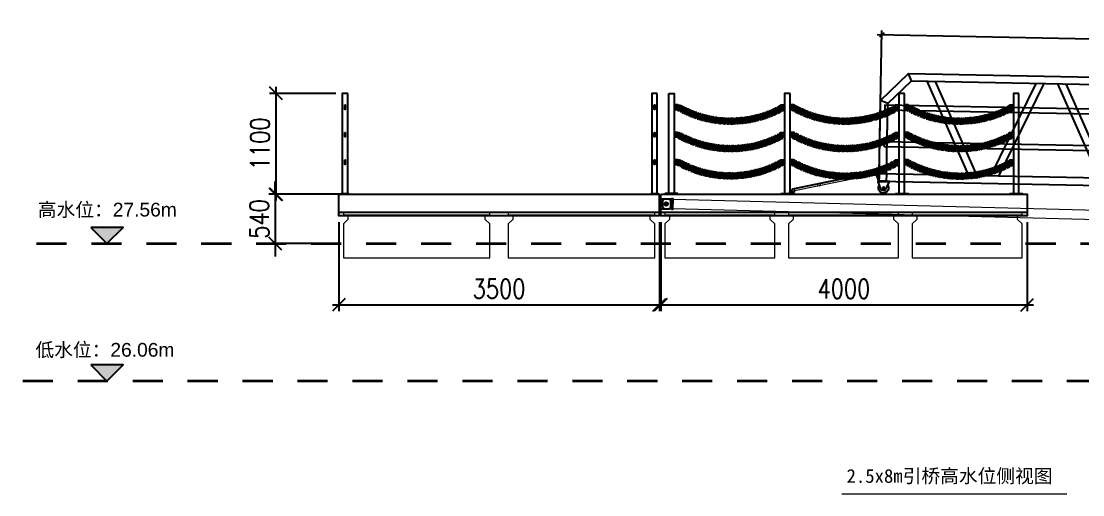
# Model space of a CAD drawing. Header units: millimetres. Extents: x 11827 to 862553, y 15071 to 134256.
# Drawn here: x 654009 to 665599, y 94069 to 99238 of the extents above; entities that cross this region are included whole.
import ezdxf
from ezdxf.enums import TextEntityAlignment as Align

# ---------------------------------------------------------------- set-up
doc = ezdxf.new("R2010")
doc.units = ezdxf.units.MM
doc.linetypes.add('CENTER', pattern=[2, 1.25, -0.25, 0.25, -0.25])
doc.linetypes.add('CENTER2', pattern=[28.575, 19.05, -3.175, 3.175, -3.175])
for name, color, linetype, lineweight in [('CAXA0', 7, 'Continuous', 70), ('图框', 7, 'Continuous', 13), ('文本', 3, 'Continuous', 13), ('浮箱', 160, 'Continuous', 20), ('铝斜撑', 241, 'Continuous', 9)]:
    doc.layers.add(name, color=color, linetype=linetype, lineweight=lineweight)
for name, color, linetype in [('hjh350-1200', 170, 'Continuous'), ('铝横梁', 220, 'Continuous'), ('铝通', 4, 'Continuous')]:
    doc.layers.add(name, color=color, linetype=linetype)
doc.styles.add('HZTXT', font='txtw.shx', dxfattribs={"width": 0.8, "bigfont": 'hztxtw.shx'})
doc.styles.get("Standard").update_dxf_attribs({"font": 'arial.ttf'})
doc.styles.add('宋体', font='')
doc.styles.get('宋体').set_extended_font_data('SimSun')
doc.dimstyles.new('DIM-50', dxfattribs={"dimscale": 50, "dimtxt": 3, "dimasz": 1, "dimexe": 1, "dimexo": 1, "dimgap": 1, "dimtad": 1, "dimdec": 1, "dimdsep": 46, "dimtxsty": 'HZTXT', "dimblk": 'OBLIQUE', "dimblk1": 'ARCHTICK', "dimblk2": 'OBLIQUE', "dimcen": 0, "dimdle": 1, "dimclrd": 9, "dimclre": 9, "dimclrt": 2, "dimadec": 1, "dimazin": 0, "dimtfac": 1, "dimtdec": 1, "dimtix": 1, "dimtmove": 2, "dimatfit": 3, "dimldrblk": 'OBLIQUE', "dimfxl": 15, "dimtolj": 1, "dimtzin": 0, "dimarcsym": 1})
doc.dimstyles.new('DIM-70', dxfattribs={"dimscale": 70, "dimtxt": 3, "dimasz": 2, "dimexe": 1, "dimexo": 1, "dimgap": 1, "dimtad": 1, "dimdec": 1, "dimdsep": 46, "dimtxsty": 'HZTXT', "dimblk": 'OBLIQUE', "dimcen": 0, "dimdle": 1, "dimclrd": 9, "dimclre": 9, "dimclrt": 2, "dimadec": 1, "dimazin": 0, "dimtfac": 1, "dimtdec": 1, "dimtix": 1, "dimtmove": 2, "dimatfit": 3, "dimldrblk": 'OBLIQUE', "dimfxl": 15, "dimtolj": 1, "dimtzin": 0, "dimarcsym": 1})

# ---------------------------------------------------------------- blocks, each defined once
blk = doc.blocks.new('GW-R')
at = {"color": 3, "linetype": 'CENTER2'}
for p, q in [((8383, 1945), (8383, 1975)), ((8398, 1960), (8368, 1960))]:
    blk.add_line(p, q, dxfattribs=at)
at = {"color": 1, "linetype": 'CENTER', "ltscale": 0.52}
for p, q in [((8383, 1974), (8383, 1946)), ((8369, 1960), (8397, 1960))]:
    blk.add_line(p, q, dxfattribs=at)
blk.add_lwpolyline([(8443, 2035), (8323, 2035), (8323, 2025), (8443, 2025)], close=True)
at = {"color": 0}
for points in [[(8360, 1942), (8323, 2025)], [(8406, 1942), (8443, 2025)]]:
    blk.add_lwpolyline(points, dxfattribs=at)
blk.add_lwpolyline([(8406, 1942, -0.317501), (8397, 1935), (8370, 1935, -0.317501), (8360, 1942)], format="xyb")
blk.add_circle((8383, 1960), 9)
blk.add_circle((8383, 1960), 9)
blk.add_arc((8383, 1960), 55, 144.9944, 35.0056)
blk = doc.blocks.new('A$C1CD0366B')
at = {"color": 1, "linetype": 'CENTER', "ltscale": 0.52}
for p, q in [((46, 50), (74, 50)), ((60, 36), (60, 64))]:
    blk.add_line(p, q, dxfattribs=at)
blk.add_lwpolyline([(0, 100), (0, 0), (10, 0), (10, 100)], close=True)
blk.add_lwpolyline([(10, 100), (87, 74, -0.315452), (90, 69), (90, 31, -0.315452), (87, 26), (10, 0)], format="xyb")
blk.add_circle((60, 50), 11)
blk = doc.blocks.new('*U46')
at = {"layer": '铝横梁'}
for points in [[(-163, -510), (-638, 510)], [(-75, -510), (-550, 510)], [(75, -510), (550, 510)], [(163, -510), (638, 510)]]:
    blk.add_lwpolyline(points, dxfattribs=at)
blk = doc.blocks.new('*U47')
at = {"color": 0, "linetype": 'ByBlock', "lineweight": -2, "transparency": 16777216}
for p in [(0, 0), (1427, 0), (2854, 0), (4281, 0), (5708, 0)]:
    blk.add_blockref('*U46', p, dxfattribs=at)
blk = doc.blocks.new('GW')
at = {"color": 3}
for points in [[(1209734, 2417378), (1209734, 2418178), (1209434, 2418478), (1202034, 2418478), (1201734, 2418178), (1201734, 2417378)], [(1202067, 2418398), (1202034, 2418478)], [(1209401, 2418398), (1209434, 2418478)], [(1209654, 2417378), (1209654, 2418145), (1209401, 2418398), (1202067, 2418398), (1201814, 2418145), (1201814, 2417378)], [(1201814, 2418145), (1201734, 2418178)], [(1209654, 2418145), (1209734, 2418178)]]:
    blk.add_lwpolyline(points, dxfattribs=at)
for points in [[(1201814, 2418128), (1209686, 2418128), (1209686, 2418078), (1201814, 2418078)], [(1201814, 2417728), (1209686, 2417728), (1209686, 2417678), (1201814, 2417678)]]:
    blk.add_lwpolyline(points, close=True)
blk.add_lwpolyline([(1201734, 2417378), (1209734, 2417378), (1209734, 2417298), (1201734, 2417298)], close=True, dxfattribs=at)
at = {"layer": '铝通'}
for points in [[(1201722, 2417404), (1201814, 2417378), (1201814, 2417298), (1201734, 2417298), (1201702, 2417379)], [(1209747, 2417404), (1209654, 2417378), (1209654, 2417298), (1209734, 2417298), (1209767, 2417379)]]:
    blk.add_lwpolyline(points, dxfattribs=at)
for points in [[(1201734, 2417378), (1201734, 2417322), (1201724, 2417322), (1201714, 2417378)], [(1209734, 2417378), (1209734, 2417322), (1209744, 2417322), (1209754, 2417378)]]:
    blk.add_lwpolyline(points, close=True, dxfattribs=at)
for centre in [(1201716, 2417388), (1209753, 2417388)]:
    blk.add_circle(centre, 7, dxfattribs=at)
for centre, start, end in [((1201716, 2417388), 69.0024, 213.7395), ((1209753, 2417388), 326.2605, 110.9976)]:
    blk.add_arc(centre, 17, start, end, dxfattribs=at)
for name, p in [('*U47', (1202882, 2417888)), ('GW-R', (1201301, 2415263))]:
    blk.add_blockref(name, p)
at = {"layer": '图框', "rotation": 270.000000000001}
blk.add_blockref('A$C1CD0366B', (1201724, 2417298), dxfattribs=at)
blk = doc.blocks.new('*U22')
at = {"layer": '浮箱'}
blk.add_lwpolyline([(-800, -250), (800, -250), (800, 120), (750, 170), (750, 220), (800, 220), (800, 250), (-800, 250), (-800, 220), (-750, 220), (-750, 170), (-800, 120)], close=True, dxfattribs=at)
blk.add_lwpolyline([(-750, 220), (750, 220)], dxfattribs=at)
blk = doc.blocks.new('*U23')
at = {"color": 0, "linetype": 'ByBlock', "lineweight": -2, "transparency": 16777216}
for p in [(0, 0), (1800, 0)]:
    blk.add_blockref('*U22', p, dxfattribs=at)
blk = doc.blocks.new('*U37')
at = {"color": 5, "const_width": 30}
blk.add_lwpolyline([(166, 0), (-166, 0)], dxfattribs=at)
blk = doc.blocks.new('*U38')
at = {"color": 0, "linetype": 'ByBlock', "lineweight": -2, "transparency": 16777216}
for p in [(0, 0), (600, 0), (1200, 0), (1800, 0), (2400, 0), (3000, 0), (3600, 0), (4200, 0), (4800, 0), (5400, 0), (6000, 0), (6600, 0), (7200, 0), (7800, 0), (8400, 0), (9000, 0), (9600, 0), (10200, 0), (10800, 0), (11400, 0)]:
    blk.add_blockref('*U37', p, dxfattribs=at)
blk = doc.blocks.new('*U39')
at = {"color": 5, "const_width": 30}
blk.add_lwpolyline([(166, 0), (-166, 0)], dxfattribs=at)
blk = doc.blocks.new('*U40')
at = {"color": 0, "linetype": 'ByBlock', "lineweight": -2, "transparency": 16777216}
for p in [(0, 0), (600, 0), (1200, 0), (1800, 0), (2400, 0), (3000, 0), (3600, 0), (4200, 0), (4800, 0), (5400, 0), (6000, 0), (6600, 0), (7200, 0), (7800, 0), (8400, 0), (9000, 0), (9600, 0), (10200, 0), (10800, 0), (11400, 0)]:
    blk.add_blockref('*U39', p, dxfattribs=at)
blk = doc.blocks.new('_Oblique')
at = {"color": 0, "linetype": 'ByBlock', "lineweight": -2}
blk.add_line((-0.5, -0.5), (0.5, 0.5), dxfattribs=at)
blk = doc.blocks.new('*D48')
at = {"color": 9, "lineweight": -2, "transparency": 16777216}
for p, q in [((663375, 97543), (663406, 99138)), ((671454, 98930), (663355, 99089)), ((671373, 97386), (671405, 98981))]:
    blk.add_line(p, q, dxfattribs=at)
at = {"layer": 'Defpoints', "color": 0, "transparency": 16777216}
for p in [(663405, 99088), (663374, 97493), (671372, 97336)]:
    blk.add_point(p, dxfattribs=at)
at = {"color": 9, "lineweight": -2, "transparency": 16777216, "xscale": 50, "yscale": 50, "zscale": 50}
for p, rotation in [((663405, 99088), 178.8760796570561), ((671404, 98931), 358.8760796570561)]:
    blk.add_blockref('_Oblique', p, dxfattribs=dict(at, rotation=rotation))
at = {"color": 2, "transparency": 16777216, "insert": (667407, 99135), "char_height": 150, "attachment_point": 5, "rotation": 358.8761, "style": 'HZTXT'}
blk.add_mtext('\\A1;8000', dxfattribs=at)
blk = doc.blocks.new('_ArchTick')
at = {"color": 0, "linetype": 'ByBlock', "lineweight": 100, "const_width": 0.15}
blk.add_lwpolyline([(-0.5, -0.5), (0.5, 0.5)], dxfattribs=at)
blk = doc.blocks.new('ZZ-2')
blk.add_lwpolyline([(125607, 24331), (125517, 24331), (125497, 24311), (125497, 24236), (125517, 24216), (125607, 24216)])
blk.add_lwpolyline([(125617, 24211), (125607, 24211), (125607, 24336), (125617, 24336)], close=True)
blk.add_circle((125542, 24274), 18)
at = {"layer": 'Defpoints', "color": 1, "linetype": 'CENTER', "ltscale": 5}
for points in [[(125519, 24274), (125565, 24274)], [(125542, 24297), (125542, 24251)]]:
    blk.add_lwpolyline(points, dxfattribs=at)
at = {"layer": 'Defpoints', "color": 1, "linetype": 'CENTER', "ltscale": 2}
for points in [[(125602, 24311), (125612, 24311), (125622, 24311)], [(125602, 24236), (125612, 24236), (125622, 24236)]]:
    blk.add_lwpolyline(points, dxfattribs=at)
for points in [[(125617, 24302), (125617, 24320), (125607, 24320), (125607, 24302)], [(125617, 24227), (125617, 24245), (125607, 24245), (125607, 24227)]]:
    blk.add_lwpolyline(points, close=True, dxfattribs=at)
blk = doc.blocks.new('M-ARM-b')
at = {"color": 4}
for points in [[(202176, 25902), (202096, 25902), (202076, 25882), (202076, 25817), (202096, 25797), (202176, 25797)], [(202176, 25789), (202176, 25909), (202186, 25909), (202186, 25789), (202176, 25789)], [(208807, 25789), (208807, 25909), (208797, 25909), (208797, 25789), (208807, 25789)], [(208807, 25902), (208887, 25902), (208907, 25882), (208907, 25817), (208887, 25797), (208807, 25797)]]:
    blk.add_lwpolyline(points, dxfattribs=at)
for centre in [(202116, 25849), (208867, 25849)]:
    blk.add_circle(centre, 18, dxfattribs=at)
at = {"layer": 'Defpoints', "color": 4, "linetype": 'CENTER', "ltscale": 5}
for points in [[(202093, 25849), (202139, 25849)], [(202116, 25872), (202116, 25826)], [(208890, 25849), (208844, 25849)], [(208867, 25872), (208867, 25826)]]:
    blk.add_lwpolyline(points, dxfattribs=at)
at = {"layer": '铝斜撑', "color": 4}
blk.add_lwpolyline([(208797, 25799), (208797, 25899), (202186, 25899), (202186, 25799), (208797, 25799)], dxfattribs=at)
blk = doc.blocks.new('A$C32F71815')
at = {"layer": '铝斜撑', "linetype": 'Continuous'}
for p, q in [((3, 20), (0, 20)), ((0, 20), (0, 0)), ((40, 0), (0, 0)), ((3, 20), (3, 3)), ((40, 3), (3, 3)), ((40, 0), (40, 3))]:
    blk.add_line(p, q, dxfattribs=at)
blk = doc.blocks.new('tb')
at = {"lineweight": 0}
h = blk.add_hatch(dxfattribs=at)
h.set_pattern_fill('ANSI31', color=256, scale=0.125, style=0)
h.set_pattern_definition([(45, (-488846.90197, 126237.06756), (-0.2806330038, 0.28063300377), [])])
edge = h.paths.add_edge_path(flags=17)
edge.add_arc((0, 0), 6.5, 0, 360)
edge = h.paths.add_edge_path()
edge.add_arc((0, 0), 10, 0, 360)
for p, q in [((-15, -5), (-15, 15)), ((-15, 15), (943, 15)), ((-10, 10), (-10, -5)), ((942, 10), (-10, 10)), ((942, 10), (982, -16)), ((943, 15), (985, -12)), ((-10, -5), (-15, -5)), ((927, -10), (927, -20)), ((937, -30), (957, -30)), ((941, -23), (953, -23)), ((941, -30), (941, -23)), ((945, -23), (945, -7)), ((950, -23), (950, -7)), ((953, -30), (953, -23)), ((967, -10), (967, -20)), ((982, -16), (985, -12))]:
    blk.add_line(p, q, dxfattribs=at)
for points in [[(14, -10), (14, 10), (927, 10), (927, -10)], [(44, 10), (44, -10), (14, -10), (14, 10)], [(356, 10), (356, -10), (326, -10), (326, 10)], [(668, 10), (668, -10), (638, -10), (638, 10)]]:
    blk.add_lwpolyline(points, close=True, dxfattribs=at)
for radius in [10, 6.5]:
    blk.add_circle((0, 0), radius, dxfattribs=at)
for centre, start, end in [((937, -20), 180, 270), ((957, -20), 270, 0)]:
    blk.add_arc(centre, 10, start, end, dxfattribs=at)
blk.add_blockref('A$C32F71815', (927, -10), dxfattribs=at)
blk = doc.blocks.new('*U805')
at = {"layer": '浮箱'}
blk.add_lwpolyline([(-600, -250), (600, -250), (600, 120), (550, 170), (550, 220), (600, 220), (600, 250), (-600, 250), (-600, 220), (-550, 220), (-550, 170), (-600, 120)], close=True, dxfattribs=at)
blk.add_lwpolyline([(-550, 220), (550, 220)], dxfattribs=at)
blk = doc.blocks.new('*U806')
at = {"color": 0, "linetype": 'ByBlock', "lineweight": -2, "transparency": 16777216}
for p in [(0, 0), (1350, 0), (2700, 0)]:
    blk.add_blockref('*U805', p, dxfattribs=at)
blk = doc.blocks.new('*D812')
at = {"color": 9, "lineweight": -2, "transparency": 16777216}
for p, q in [((656783, 97350), (656783, 97490)), ((657535, 97350), (656713, 97350)), ((656783, 97350), (656783, 96810)), ((657257, 96810), (656713, 96810)), ((656783, 96810), (656783, 96670))]:
    blk.add_line(p, q, dxfattribs=at)
at = {"layer": 'Defpoints', "color": 0, "transparency": 16777216}
for p in [(657605, 97350), (656783, 96810), (657327, 96810)]:
    blk.add_point(p, dxfattribs=at)
at = {"color": 9, "lineweight": -2, "transparency": 16777216, "xscale": 140, "yscale": 140, "zscale": 140}
for p, rotation in [((656783, 97350), 270), ((656783, 96810), 90)]:
    blk.add_blockref('_Oblique', p, dxfattribs=dict(at, rotation=rotation))
at = {"color": 2, "transparency": 16777216, "insert": (656608, 97080), "char_height": 210, "attachment_point": 5, "rotation": 90, "style": 'HZTXT'}
blk.add_mtext('\\A1;540', dxfattribs=at)
blk = doc.blocks.new('*D929')
at = {"color": 9, "lineweight": -2, "transparency": 16777216}
for p, q in [((657476, 97045), (657476, 96072)), ((660976, 97045), (660976, 96072)), ((657406, 96142), (661046, 96142))]:
    blk.add_line(p, q, dxfattribs=at)
at = {"layer": 'Defpoints', "color": 0, "transparency": 16777216}
for p in [(657476, 97115), (660976, 97115), (660976, 96142)]:
    blk.add_point(p, dxfattribs=at)
at = {"color": 9, "lineweight": -2, "transparency": 16777216, "xscale": 140, "yscale": 140, "zscale": 140, "rotation": 180}
blk.add_blockref('_Oblique', (657476, 96142), dxfattribs=at)
at = {"color": 9, "lineweight": -2, "transparency": 16777216, "xscale": 140, "yscale": 140, "zscale": 140}
blk.add_blockref('_Oblique', (660976, 96142), dxfattribs=at)
at = {"color": 2, "transparency": 16777216, "insert": (659226, 96317), "char_height": 210, "attachment_point": 5, "style": 'HZTXT'}
blk.add_mtext('\\A1;3500', dxfattribs=at)
blk = doc.blocks.new('*D930')
at = {"color": 9, "lineweight": -2, "transparency": 16777216}
for p, q in [((660991, 97045), (660991, 96072)), ((664991, 97045), (664991, 96072)), ((660921, 96142), (665061, 96142))]:
    blk.add_line(p, q, dxfattribs=at)
at = {"layer": 'Defpoints', "color": 0, "transparency": 16777216}
for p in [(660991, 97115), (664991, 97115), (664991, 96142)]:
    blk.add_point(p, dxfattribs=at)
at = {"color": 9, "lineweight": -2, "transparency": 16777216, "xscale": 140, "yscale": 140, "zscale": 140, "rotation": 180}
blk.add_blockref('_Oblique', (660991, 96142), dxfattribs=at)
at = {"color": 9, "lineweight": -2, "transparency": 16777216, "xscale": 140, "yscale": 140, "zscale": 140}
blk.add_blockref('_Oblique', (664991, 96142), dxfattribs=at)
at = {"color": 2, "transparency": 16777216, "insert": (662991, 96317), "char_height": 210, "attachment_point": 5, "style": 'HZTXT'}
blk.add_mtext('\\A1;4000', dxfattribs=at)
blk = doc.blocks.new('*U1325')
blk.add_lwpolyline([(-25, 25), (-25, -25), (15, -25), (25, -15), (25, 15), (15, 25), (-25, 25)])
blk.add_circle((0, 0), 10)
blk = doc.blocks.new('*U1326')
at = {"color": 0, "linetype": 'ByBlock', "lineweight": -2, "transparency": 16777216}
for p in [(0, 600), (0, 300), (0, 0)]:
    blk.add_blockref('*U1325', p, dxfattribs=at)
blk = doc.blocks.new('*U1323')
blk.add_lwpolyline([(-25, 25), (-25, -25), (15, -25), (25, -15), (25, 15), (15, 25), (-25, 25)])
blk.add_circle((0, 0), 10)
blk = doc.blocks.new('*U1324')
at = {"color": 0, "linetype": 'ByBlock', "lineweight": -2, "transparency": 16777216}
for p in [(0, 600), (0, 300), (0, 0)]:
    blk.add_blockref('*U1323', p, dxfattribs=at)
blk = doc.blocks.new('LG-LZ')
at = {"color": 7}
for points in [[(1136941, 2514484), (1137081, 2514484), (1137081, 2514478), (1136941, 2514478), (1136941, 2514484)], [(1136955, 2514484), (1136955, 2514478)], [(1136962, 2514489), (1136962, 2514473)], [(1136969, 2514484), (1136969, 2514478)], [(1137053, 2514484), (1137053, 2514478)], [(1137060, 2514489), (1137060, 2514473)], [(1137067, 2514484), (1137067, 2514478)]]:
    blk.add_lwpolyline(points, dxfattribs=at)
at = {"layer": 'hjh350-1200', "color": 6}
blk.add_lwpolyline([(1137041, 2515578), (1136981, 2515578), (1136981, 2514484), (1137041, 2514484)], close=True, dxfattribs=at)
at = {"xscale": -1}
blk.add_blockref('*U1324', (1136956, 2514828), dxfattribs=at)
blk.add_blockref('*U1326', (1137066, 2514828))
blk = doc.blocks.new('*U1345')
at = {"layer": 'CAXA0'}
for p, q in [((23, 14), (36, 14)), ((36, 6), (23, 6)), ((72, 16), (86, 17)), ((86, 9), (73, 8)), ((37, -5), (23, -5)), ((37, -13), (23, -13)), ((87, -2), (73, -3)), ((87, -10), (74, -11))]:
    blk.add_line(p, q, dxfattribs=at)
blk.add_lwpolyline([(72, 6), (40, 5, 1), (40, -3), (72, -2, 1), (72, 6)], format="xyb", dxfattribs=at)
for centre, radius, start, end in [((23, 1), 13.3, 90.9188, 163.4612), ((23, 1), 5.33, 90.9188, 132.3284), ((36, 1), 13.3, 19.6243, 90.9188), ((36, 1), 13.3, 19.6243, 90.9188), ((36, 1), 5.33, 49.5092, 90.9188), ((36, 1), 5.33, 49.5092, 90.9188), ((73, 3), 13.3, 93.1606, 165.703), ((73, 3), 5.33, 93.1606, 134.5702), ((86, 3), 13.3, 20.6182, 93.1606), ((86, 3), 13.3, 20.6182, 93.1606), ((86, 3), 5.33, 51.751, 93.1606), ((86, 3), 5.33, 51.751, 93.1606), ((23, 1), 13.3, 198.3764, 270.9188), ((23, 1), 5.33, 229.5092, 270.9188), ((36, 1), 5.33, 270.9188, 312.3284), ((36, 1), 13.3, 270.9188, 344.7109), ((36, 1), 5.33, 270.9188, 312.3284), ((36, 1), 13.3, 270.9188, 344.7109), ((73, 3), 13.3, 200.6182, 273.1606), ((73, 3), 5.33, 231.751, 273.1606), ((86, 3), 13.3, 273.1606, 345.703), ((86, 3), 13.3, 273.1606, 345.703), ((86, 3), 5.33, 273.1606, 314.5702), ((86, 3), 5.33, 273.1606, 314.5702)]:
    blk.add_arc(centre, radius, start, end, dxfattribs=at)
blk = doc.blocks.new('*U1346')
at = {"color": 0, "linetype": 'ByBlock', "lineweight": -2, "transparency": 16777216}
for p, rotation in [((1133087, 2514792), 332.1169999690284), ((1133132, 2514770), 334.5752915565449), ((1133178, 2514749), 337.0335831440608), ((1133224, 2514731), 339.4918747315768), ((1133271, 2514714), 341.9501663190929), ((1133913, 2514691), 13.90795695680105), ((1133961, 2514704), 16.36624854431703), ((1134008, 2514719), 18.824540131833), ((1134055, 2514736), 21.28283171934912), ((1134102, 2514756), 23.74112330686542), ((1134147, 2514777), 26.19941489438151), ((1133319, 2514700), 344.408457906609), ((1133368, 2514687), 346.8667494941251), ((1133417, 2514677), 349.3250410816411), ((1133466, 2514669), 351.783332669157), ((1133516, 2514663), 354.2416242566727), ((1133565, 2514659), 356.699915844189), ((1133615, 2514657), 359.1582074317055), ((1133665, 2514657), 1.616499019220556), ((1133715, 2514660), 4.074790606736444), ((1133765, 2514665), 6.533082194252587), ((1133815, 2514671), 8.99137378176869), ((1133864, 2514680), 11.44966536928477)]:
    blk.add_blockref('*U1345', p, dxfattribs=dict(at, rotation=rotation))
blk = doc.blocks.new('*U1347')
at = {"layer": 'CAXA0'}
for p, q in [((23, 14), (36, 14)), ((36, 6), (23, 6)), ((72, 16), (86, 17)), ((86, 9), (73, 8)), ((37, -5), (23, -5)), ((37, -13), (23, -13)), ((87, -2), (73, -3)), ((87, -10), (74, -11))]:
    blk.add_line(p, q, dxfattribs=at)
blk.add_lwpolyline([(72, 6), (40, 5, 1), (40, -3), (72, -2, 1), (72, 6)], format="xyb", dxfattribs=at)
for centre, radius, start, end in [((23, 1), 13.3, 90.9188, 163.4612), ((23, 1), 5.33, 90.9188, 132.3284), ((36, 1), 13.3, 19.6243, 90.9188), ((36, 1), 13.3, 19.6243, 90.9188), ((36, 1), 5.33, 49.5092, 90.9188), ((36, 1), 5.33, 49.5092, 90.9188), ((73, 3), 13.3, 93.1606, 165.703), ((73, 3), 5.33, 93.1606, 134.5702), ((86, 3), 13.3, 20.6182, 93.1606), ((86, 3), 13.3, 20.6182, 93.1606), ((86, 3), 5.33, 51.751, 93.1606), ((86, 3), 5.33, 51.751, 93.1606), ((23, 1), 13.3, 198.3764, 270.9188), ((23, 1), 5.33, 229.5092, 270.9188), ((36, 1), 5.33, 270.9188, 312.3284), ((36, 1), 13.3, 270.9188, 344.7109), ((36, 1), 5.33, 270.9188, 312.3284), ((36, 1), 13.3, 270.9188, 344.7109), ((73, 3), 13.3, 200.6182, 273.1606), ((73, 3), 5.33, 231.751, 273.1606), ((86, 3), 13.3, 273.1606, 345.703), ((86, 3), 13.3, 273.1606, 345.703), ((86, 3), 5.33, 273.1606, 314.5702), ((86, 3), 5.33, 273.1606, 314.5702)]:
    blk.add_arc(centre, radius, start, end, dxfattribs=at)
blk = doc.blocks.new('*U1335')
at = {"color": 0, "linetype": 'ByBlock', "lineweight": -2, "transparency": 16777216}
for p, rotation in [((1133087, 2514792), 332.1169999690284), ((1133132, 2514770), 334.5752915565449), ((1133178, 2514749), 337.0335831440608), ((1133224, 2514731), 339.4918747315768), ((1133271, 2514714), 341.9501663190929), ((1133913, 2514691), 13.90795695680105), ((1133961, 2514704), 16.36624854431703), ((1134008, 2514719), 18.824540131833), ((1134055, 2514736), 21.28283171934912), ((1134102, 2514756), 23.74112330686542), ((1134147, 2514777), 26.19941489438151), ((1133319, 2514700), 344.408457906609), ((1133368, 2514687), 346.8667494941251), ((1133417, 2514677), 349.3250410816411), ((1133466, 2514669), 351.783332669157), ((1133516, 2514663), 354.2416242566727), ((1133565, 2514659), 356.699915844189), ((1133615, 2514657), 359.1582074317055), ((1133665, 2514657), 1.616499019220556), ((1133715, 2514660), 4.074790606736444), ((1133765, 2514665), 6.533082194252587), ((1133815, 2514671), 8.99137378176869), ((1133864, 2514680), 11.44966536928477)]:
    blk.add_blockref('*U1347', p, dxfattribs=dict(at, rotation=rotation))
blk = doc.blocks.new('*U1342')
at = {"layer": 'CAXA0'}
for p, q in [((23, 14), (36, 14)), ((36, 6), (23, 6)), ((72, 16), (86, 17)), ((86, 9), (73, 8)), ((37, -5), (23, -5)), ((37, -13), (23, -13)), ((87, -2), (73, -3)), ((87, -10), (74, -11))]:
    blk.add_line(p, q, dxfattribs=at)
blk.add_lwpolyline([(72, 6), (40, 5, 1), (40, -3), (72, -2, 1), (72, 6)], format="xyb", dxfattribs=at)
for centre, radius, start, end in [((23, 1), 13.3, 90.9188, 163.4612), ((23, 1), 5.33, 90.9188, 132.3284), ((36, 1), 13.3, 19.6243, 90.9188), ((36, 1), 13.3, 19.6243, 90.9188), ((36, 1), 5.33, 49.5092, 90.9188), ((36, 1), 5.33, 49.5092, 90.9188), ((73, 3), 13.3, 93.1606, 165.703), ((73, 3), 5.33, 93.1606, 134.5702), ((86, 3), 13.3, 20.6182, 93.1606), ((86, 3), 13.3, 20.6182, 93.1606), ((86, 3), 5.33, 51.751, 93.1606), ((86, 3), 5.33, 51.751, 93.1606), ((23, 1), 13.3, 198.3764, 270.9188), ((23, 1), 5.33, 229.5092, 270.9188), ((36, 1), 5.33, 270.9188, 312.3284), ((36, 1), 13.3, 270.9188, 344.7109), ((36, 1), 5.33, 270.9188, 312.3284), ((36, 1), 13.3, 270.9188, 344.7109), ((73, 3), 13.3, 200.6182, 273.1606), ((73, 3), 5.33, 231.751, 273.1606), ((86, 3), 13.3, 273.1606, 345.703), ((86, 3), 13.3, 273.1606, 345.703), ((86, 3), 5.33, 273.1606, 314.5702), ((86, 3), 5.33, 273.1606, 314.5702)]:
    blk.add_arc(centre, radius, start, end, dxfattribs=at)
blk = doc.blocks.new('*U1344')
at = {"color": 0, "linetype": 'ByBlock', "lineweight": -2, "transparency": 16777216}
for p, rotation in [((1133087, 2514792), 332.1169999690284), ((1133132, 2514770), 334.5752915565449), ((1133178, 2514749), 337.0335831440608), ((1133224, 2514731), 339.4918747315768), ((1133271, 2514714), 341.9501663190929), ((1133913, 2514691), 13.90795695680105), ((1133961, 2514704), 16.36624854431703), ((1134008, 2514719), 18.824540131833), ((1134055, 2514736), 21.28283171934912), ((1134102, 2514756), 23.74112330686542), ((1134147, 2514777), 26.19941489438151), ((1133319, 2514700), 344.408457906609), ((1133368, 2514687), 346.8667494941251), ((1133417, 2514677), 349.3250410816411), ((1133466, 2514669), 351.783332669157), ((1133516, 2514663), 354.2416242566727), ((1133565, 2514659), 356.699915844189), ((1133615, 2514657), 359.1582074317055), ((1133665, 2514657), 1.616499019220556), ((1133715, 2514660), 4.074790606736444), ((1133765, 2514665), 6.533082194252587), ((1133815, 2514671), 8.99137378176869), ((1133864, 2514680), 11.44966536928477)]:
    blk.add_blockref('*U1342', p, dxfattribs=dict(at, rotation=rotation))
blk = doc.blocks.new('*U1332')
at = {"layer": 'CAXA0'}
for p, q in [((23, 14), (36, 14)), ((36, 6), (23, 6)), ((72, 16), (86, 17)), ((86, 9), (73, 8)), ((37, -5), (23, -5)), ((37, -13), (23, -13)), ((87, -2), (73, -3)), ((87, -10), (74, -11))]:
    blk.add_line(p, q, dxfattribs=at)
blk.add_lwpolyline([(72, 6), (40, 5, 1), (40, -3), (72, -2, 1), (72, 6)], format="xyb", dxfattribs=at)
for centre, radius, start, end in [((23, 1), 13.3, 90.9188, 163.4612), ((23, 1), 5.33, 90.9188, 132.3284), ((36, 1), 13.3, 19.6243, 90.9188), ((36, 1), 13.3, 19.6243, 90.9188), ((36, 1), 5.33, 49.5092, 90.9188), ((36, 1), 5.33, 49.5092, 90.9188), ((73, 3), 13.3, 93.1606, 165.703), ((73, 3), 5.33, 93.1606, 134.5702), ((86, 3), 13.3, 20.6182, 93.1606), ((86, 3), 13.3, 20.6182, 93.1606), ((86, 3), 5.33, 51.751, 93.1606), ((86, 3), 5.33, 51.751, 93.1606), ((23, 1), 13.3, 198.3764, 270.9188), ((23, 1), 5.33, 229.5092, 270.9188), ((36, 1), 5.33, 270.9188, 312.3284), ((36, 1), 13.3, 270.9188, 344.7109), ((36, 1), 5.33, 270.9188, 312.3284), ((36, 1), 13.3, 270.9188, 344.7109), ((73, 3), 13.3, 200.6182, 273.1606), ((73, 3), 5.33, 231.751, 273.1606), ((86, 3), 13.3, 273.1606, 345.703), ((86, 3), 13.3, 273.1606, 345.703), ((86, 3), 5.33, 273.1606, 314.5702), ((86, 3), 5.33, 273.1606, 314.5702)]:
    blk.add_arc(centre, radius, start, end, dxfattribs=at)
blk = doc.blocks.new('*U1333')
at = {"color": 0, "linetype": 'ByBlock', "lineweight": -2, "transparency": 16777216}
for p, rotation in [((1133087, 2514792), 332.1169999690284), ((1133132, 2514770), 334.5752915565449), ((1133178, 2514749), 337.0335831440608), ((1133224, 2514731), 339.4918747315768), ((1133271, 2514714), 341.9501663190929), ((1133913, 2514691), 13.90795695680105), ((1133961, 2514704), 16.36624854431703), ((1134008, 2514719), 18.824540131833), ((1134055, 2514736), 21.28283171934912), ((1134102, 2514756), 23.74112330686542), ((1134147, 2514777), 26.19941489438151), ((1133319, 2514700), 344.408457906609), ((1133368, 2514687), 346.8667494941251), ((1133417, 2514677), 349.3250410816411), ((1133466, 2514669), 351.783332669157), ((1133516, 2514663), 354.2416242566727), ((1133565, 2514659), 356.699915844189), ((1133615, 2514657), 359.1582074317055), ((1133665, 2514657), 1.616499019220556), ((1133715, 2514660), 4.074790606736444), ((1133765, 2514665), 6.533082194252587), ((1133815, 2514671), 8.99137378176869), ((1133864, 2514680), 11.44966536928477)]:
    blk.add_blockref('*U1332', p, dxfattribs=dict(at, rotation=rotation))
blk = doc.blocks.new('*U1334')
at = {"layer": 'CAXA0'}
for p, q in [((23, 14), (36, 14)), ((36, 6), (23, 6)), ((72, 16), (86, 17)), ((86, 9), (73, 8)), ((37, -5), (23, -5)), ((37, -13), (23, -13)), ((87, -2), (73, -3)), ((87, -10), (74, -11))]:
    blk.add_line(p, q, dxfattribs=at)
blk.add_lwpolyline([(72, 6), (40, 5, 1), (40, -3), (72, -2, 1), (72, 6)], format="xyb", dxfattribs=at)
for centre, radius, start, end in [((23, 1), 13.3, 90.9188, 163.4612), ((23, 1), 5.33, 90.9188, 132.3284), ((36, 1), 13.3, 19.6243, 90.9188), ((36, 1), 13.3, 19.6243, 90.9188), ((36, 1), 5.33, 49.5092, 90.9188), ((36, 1), 5.33, 49.5092, 90.9188), ((73, 3), 13.3, 93.1606, 165.703), ((73, 3), 5.33, 93.1606, 134.5702), ((86, 3), 13.3, 20.6182, 93.1606), ((86, 3), 13.3, 20.6182, 93.1606), ((86, 3), 5.33, 51.751, 93.1606), ((86, 3), 5.33, 51.751, 93.1606), ((23, 1), 13.3, 198.3764, 270.9188), ((23, 1), 5.33, 229.5092, 270.9188), ((36, 1), 5.33, 270.9188, 312.3284), ((36, 1), 13.3, 270.9188, 344.7109), ((36, 1), 5.33, 270.9188, 312.3284), ((36, 1), 13.3, 270.9188, 344.7109), ((73, 3), 13.3, 200.6182, 273.1606), ((73, 3), 5.33, 231.751, 273.1606), ((86, 3), 13.3, 273.1606, 345.703), ((86, 3), 13.3, 273.1606, 345.703), ((86, 3), 5.33, 273.1606, 314.5702), ((86, 3), 5.33, 273.1606, 314.5702)]:
    blk.add_arc(centre, radius, start, end, dxfattribs=at)
blk = doc.blocks.new('*U1338')
at = {"color": 0, "linetype": 'ByBlock', "lineweight": -2, "transparency": 16777216}
for p, rotation in [((1133087, 2514792), 332.1169999690284), ((1133132, 2514770), 334.5752915565449), ((1133178, 2514749), 337.0335831440608), ((1133224, 2514731), 339.4918747315768), ((1133271, 2514714), 341.9501663190929), ((1133913, 2514691), 13.90795695680105), ((1133961, 2514704), 16.36624854431703), ((1134008, 2514719), 18.824540131833), ((1134055, 2514736), 21.28283171934912), ((1134102, 2514756), 23.74112330686542), ((1134147, 2514777), 26.19941489438151), ((1133319, 2514700), 344.408457906609), ((1133368, 2514687), 346.8667494941251), ((1133417, 2514677), 349.3250410816411), ((1133466, 2514669), 351.783332669157), ((1133516, 2514663), 354.2416242566727), ((1133565, 2514659), 356.699915844189), ((1133615, 2514657), 359.1582074317055), ((1133665, 2514657), 1.616499019220556), ((1133715, 2514660), 4.074790606736444), ((1133765, 2514665), 6.533082194252587), ((1133815, 2514671), 8.99137378176869), ((1133864, 2514680), 11.44966536928477)]:
    blk.add_blockref('*U1334', p, dxfattribs=dict(at, rotation=rotation))
blk = doc.blocks.new('*U1339')
at = {"layer": 'CAXA0'}
for p, q in [((23, 14), (36, 14)), ((36, 6), (23, 6)), ((72, 16), (86, 17)), ((86, 9), (73, 8)), ((37, -5), (23, -5)), ((37, -13), (23, -13)), ((87, -2), (73, -3)), ((87, -10), (74, -11))]:
    blk.add_line(p, q, dxfattribs=at)
blk.add_lwpolyline([(72, 6), (40, 5, 1), (40, -3), (72, -2, 1), (72, 6)], format="xyb", dxfattribs=at)
for centre, radius, start, end in [((23, 1), 13.3, 90.9188, 163.4612), ((23, 1), 5.33, 90.9188, 132.3284), ((36, 1), 13.3, 19.6243, 90.9188), ((36, 1), 13.3, 19.6243, 90.9188), ((36, 1), 5.33, 49.5092, 90.9188), ((36, 1), 5.33, 49.5092, 90.9188), ((73, 3), 13.3, 93.1606, 165.703), ((73, 3), 5.33, 93.1606, 134.5702), ((86, 3), 13.3, 20.6182, 93.1606), ((86, 3), 13.3, 20.6182, 93.1606), ((86, 3), 5.33, 51.751, 93.1606), ((86, 3), 5.33, 51.751, 93.1606), ((23, 1), 13.3, 198.3764, 270.9188), ((23, 1), 5.33, 229.5092, 270.9188), ((36, 1), 5.33, 270.9188, 312.3284), ((36, 1), 13.3, 270.9188, 344.7109), ((36, 1), 5.33, 270.9188, 312.3284), ((36, 1), 13.3, 270.9188, 344.7109), ((73, 3), 13.3, 200.6182, 273.1606), ((73, 3), 5.33, 231.751, 273.1606), ((86, 3), 13.3, 273.1606, 345.703), ((86, 3), 13.3, 273.1606, 345.703), ((86, 3), 5.33, 273.1606, 314.5702), ((86, 3), 5.33, 273.1606, 314.5702)]:
    blk.add_arc(centre, radius, start, end, dxfattribs=at)
blk = doc.blocks.new('*U1331')
at = {"color": 0, "linetype": 'ByBlock', "lineweight": -2, "transparency": 16777216}
for p, rotation in [((1133087, 2514792), 332.1169999690284), ((1133132, 2514770), 334.5752915565449), ((1133178, 2514749), 337.0335831440608), ((1133224, 2514731), 339.4918747315768), ((1133271, 2514714), 341.9501663190929), ((1133913, 2514691), 13.90795695680105), ((1133961, 2514704), 16.36624854431703), ((1134008, 2514719), 18.824540131833), ((1134055, 2514736), 21.28283171934912), ((1134102, 2514756), 23.74112330686542), ((1134147, 2514777), 26.19941489438151), ((1133319, 2514700), 344.408457906609), ((1133368, 2514687), 346.8667494941251), ((1133417, 2514677), 349.3250410816411), ((1133466, 2514669), 351.783332669157), ((1133516, 2514663), 354.2416242566727), ((1133565, 2514659), 356.699915844189), ((1133615, 2514657), 359.1582074317055), ((1133665, 2514657), 1.616499019220556), ((1133715, 2514660), 4.074790606736444), ((1133765, 2514665), 6.533082194252587), ((1133815, 2514671), 8.99137378176869), ((1133864, 2514680), 11.44966536928477)]:
    blk.add_blockref('*U1339', p, dxfattribs=dict(at, rotation=rotation))
blk = doc.blocks.new('*U1343')
at = {"layer": 'CAXA0'}
for p, q in [((23, 14), (36, 14)), ((36, 6), (23, 6)), ((72, 16), (86, 17)), ((86, 9), (73, 8)), ((37, -5), (23, -5)), ((37, -13), (23, -13)), ((87, -2), (73, -3)), ((87, -10), (74, -11))]:
    blk.add_line(p, q, dxfattribs=at)
blk.add_lwpolyline([(72, 6), (40, 5, 1), (40, -3), (72, -2, 1), (72, 6)], format="xyb", dxfattribs=at)
for centre, radius, start, end in [((23, 1), 13.3, 90.9188, 163.4612), ((23, 1), 5.33, 90.9188, 132.3284), ((36, 1), 13.3, 19.6243, 90.9188), ((36, 1), 13.3, 19.6243, 90.9188), ((36, 1), 5.33, 49.5092, 90.9188), ((36, 1), 5.33, 49.5092, 90.9188), ((73, 3), 13.3, 93.1606, 165.703), ((73, 3), 5.33, 93.1606, 134.5702), ((86, 3), 13.3, 20.6182, 93.1606), ((86, 3), 13.3, 20.6182, 93.1606), ((86, 3), 5.33, 51.751, 93.1606), ((86, 3), 5.33, 51.751, 93.1606), ((23, 1), 13.3, 198.3764, 270.9188), ((23, 1), 5.33, 229.5092, 270.9188), ((36, 1), 5.33, 270.9188, 312.3284), ((36, 1), 13.3, 270.9188, 344.7109), ((36, 1), 5.33, 270.9188, 312.3284), ((36, 1), 13.3, 270.9188, 344.7109), ((73, 3), 13.3, 200.6182, 273.1606), ((73, 3), 5.33, 231.751, 273.1606), ((86, 3), 13.3, 273.1606, 345.703), ((86, 3), 13.3, 273.1606, 345.703), ((86, 3), 5.33, 273.1606, 314.5702), ((86, 3), 5.33, 273.1606, 314.5702)]:
    blk.add_arc(centre, radius, start, end, dxfattribs=at)
blk = doc.blocks.new('*U1336')
at = {"color": 0, "linetype": 'ByBlock', "lineweight": -2, "transparency": 16777216}
for p, rotation in [((1133087, 2514792), 332.1169999690284), ((1133132, 2514770), 334.5752915565449), ((1133178, 2514749), 337.0335831440608), ((1133224, 2514731), 339.4918747315768), ((1133271, 2514714), 341.9501663190929), ((1133913, 2514691), 13.90795695680105), ((1133961, 2514704), 16.36624854431703), ((1134008, 2514719), 18.824540131833), ((1134055, 2514736), 21.28283171934912), ((1134102, 2514756), 23.74112330686542), ((1134147, 2514777), 26.19941489438151), ((1133319, 2514700), 344.408457906609), ((1133368, 2514687), 346.8667494941251), ((1133417, 2514677), 349.3250410816411), ((1133466, 2514669), 351.783332669157), ((1133516, 2514663), 354.2416242566727), ((1133565, 2514659), 356.699915844189), ((1133615, 2514657), 359.1582074317055), ((1133665, 2514657), 1.616499019220556), ((1133715, 2514660), 4.074790606736444), ((1133765, 2514665), 6.533082194252587), ((1133815, 2514671), 8.99137378176869), ((1133864, 2514680), 11.44966536928477)]:
    blk.add_blockref('*U1343', p, dxfattribs=dict(at, rotation=rotation))
blk = doc.blocks.new('*U1337')
at = {"layer": 'CAXA0'}
for p, q in [((23, 14), (36, 14)), ((36, 6), (23, 6)), ((72, 16), (86, 17)), ((86, 9), (73, 8)), ((37, -5), (23, -5)), ((37, -13), (23, -13)), ((87, -2), (73, -3)), ((87, -10), (74, -11))]:
    blk.add_line(p, q, dxfattribs=at)
blk.add_lwpolyline([(72, 6), (40, 5, 1), (40, -3), (72, -2, 1), (72, 6)], format="xyb", dxfattribs=at)
for centre, radius, start, end in [((23, 1), 13.3, 90.9188, 163.4612), ((23, 1), 5.33, 90.9188, 132.3284), ((36, 1), 13.3, 19.6243, 90.9188), ((36, 1), 13.3, 19.6243, 90.9188), ((36, 1), 5.33, 49.5092, 90.9188), ((36, 1), 5.33, 49.5092, 90.9188), ((73, 3), 13.3, 93.1606, 165.703), ((73, 3), 5.33, 93.1606, 134.5702), ((86, 3), 13.3, 20.6182, 93.1606), ((86, 3), 13.3, 20.6182, 93.1606), ((86, 3), 5.33, 51.751, 93.1606), ((86, 3), 5.33, 51.751, 93.1606), ((23, 1), 13.3, 198.3764, 270.9188), ((23, 1), 5.33, 229.5092, 270.9188), ((36, 1), 5.33, 270.9188, 312.3284), ((36, 1), 13.3, 270.9188, 344.7109), ((36, 1), 5.33, 270.9188, 312.3284), ((36, 1), 13.3, 270.9188, 344.7109), ((73, 3), 13.3, 200.6182, 273.1606), ((73, 3), 5.33, 231.751, 273.1606), ((86, 3), 13.3, 273.1606, 345.703), ((86, 3), 13.3, 273.1606, 345.703), ((86, 3), 5.33, 273.1606, 314.5702), ((86, 3), 5.33, 273.1606, 314.5702)]:
    blk.add_arc(centre, radius, start, end, dxfattribs=at)
blk = doc.blocks.new('*U1340')
at = {"color": 0, "linetype": 'ByBlock', "lineweight": -2, "transparency": 16777216}
for p, rotation in [((1133087, 2514792), 332.1169999690284), ((1133132, 2514770), 334.5752915565449), ((1133178, 2514749), 337.0335831440608), ((1133224, 2514731), 339.4918747315768), ((1133271, 2514714), 341.9501663190929), ((1133913, 2514691), 13.90795695680105), ((1133961, 2514704), 16.36624854431703), ((1134008, 2514719), 18.824540131833), ((1134055, 2514736), 21.28283171934912), ((1134102, 2514756), 23.74112330686542), ((1134147, 2514777), 26.19941489438151), ((1133319, 2514700), 344.408457906609), ((1133368, 2514687), 346.8667494941251), ((1133417, 2514677), 349.3250410816411), ((1133466, 2514669), 351.783332669157), ((1133516, 2514663), 354.2416242566727), ((1133565, 2514659), 356.699915844189), ((1133615, 2514657), 359.1582074317055), ((1133665, 2514657), 1.616499019220556), ((1133715, 2514660), 4.074790606736444), ((1133765, 2514665), 6.533082194252587), ((1133815, 2514671), 8.99137378176869), ((1133864, 2514680), 11.44966536928477)]:
    blk.add_blockref('*U1337', p, dxfattribs=dict(at, rotation=rotation))
blk = doc.blocks.new('*U1341')
at = {"layer": 'CAXA0'}
for p, q in [((23, 14), (36, 14)), ((36, 6), (23, 6)), ((72, 16), (86, 17)), ((86, 9), (73, 8)), ((37, -5), (23, -5)), ((37, -13), (23, -13)), ((87, -2), (73, -3)), ((87, -10), (74, -11))]:
    blk.add_line(p, q, dxfattribs=at)
blk.add_lwpolyline([(72, 6), (40, 5, 1), (40, -3), (72, -2, 1), (72, 6)], format="xyb", dxfattribs=at)
for centre, radius, start, end in [((23, 1), 13.3, 90.9188, 163.4612), ((23, 1), 5.33, 90.9188, 132.3284), ((36, 1), 13.3, 19.6243, 90.9188), ((36, 1), 13.3, 19.6243, 90.9188), ((36, 1), 5.33, 49.5092, 90.9188), ((36, 1), 5.33, 49.5092, 90.9188), ((73, 3), 13.3, 93.1606, 165.703), ((73, 3), 5.33, 93.1606, 134.5702), ((86, 3), 13.3, 20.6182, 93.1606), ((86, 3), 13.3, 20.6182, 93.1606), ((86, 3), 5.33, 51.751, 93.1606), ((86, 3), 5.33, 51.751, 93.1606), ((23, 1), 13.3, 198.3764, 270.9188), ((23, 1), 5.33, 229.5092, 270.9188), ((36, 1), 5.33, 270.9188, 312.3284), ((36, 1), 13.3, 270.9188, 344.7109), ((36, 1), 5.33, 270.9188, 312.3284), ((36, 1), 13.3, 270.9188, 344.7109), ((73, 3), 13.3, 200.6182, 273.1606), ((73, 3), 5.33, 231.751, 273.1606), ((86, 3), 13.3, 273.1606, 345.703), ((86, 3), 13.3, 273.1606, 345.703), ((86, 3), 5.33, 273.1606, 314.5702), ((86, 3), 5.33, 273.1606, 314.5702)]:
    blk.add_arc(centre, radius, start, end, dxfattribs=at)
blk = doc.blocks.new('*U1348')
at = {"color": 0, "linetype": 'ByBlock', "lineweight": -2, "transparency": 16777216}
for p, rotation in [((1133087, 2514792), 332.1169999690284), ((1133132, 2514770), 334.5752915565449), ((1133178, 2514749), 337.0335831440608), ((1133224, 2514731), 339.4918747315768), ((1133271, 2514714), 341.9501663190929), ((1133913, 2514691), 13.90795695680105), ((1133961, 2514704), 16.36624854431703), ((1134008, 2514719), 18.824540131833), ((1134055, 2514736), 21.28283171934912), ((1134102, 2514756), 23.74112330686542), ((1134147, 2514777), 26.19941489438151), ((1133319, 2514700), 344.408457906609), ((1133368, 2514687), 346.8667494941251), ((1133417, 2514677), 349.3250410816411), ((1133466, 2514669), 351.783332669157), ((1133516, 2514663), 354.2416242566727), ((1133565, 2514659), 356.699915844189), ((1133615, 2514657), 359.1582074317055), ((1133665, 2514657), 1.616499019220556), ((1133715, 2514660), 4.074790606736444), ((1133765, 2514665), 6.533082194252587), ((1133815, 2514671), 8.99137378176869), ((1133864, 2514680), 11.44966536928477)]:
    blk.add_blockref('*U1341', p, dxfattribs=dict(at, rotation=rotation))
blk = doc.blocks.new('*U1328')
blk.add_lwpolyline([(-25, 25), (-25, -25), (15, -25), (25, -15), (25, 15), (15, 25), (-25, 25)])
blk.add_circle((0, 0), 10)
blk = doc.blocks.new('*U1329')
at = {"color": 0, "linetype": 'ByBlock', "lineweight": -2, "transparency": 16777216}
for p in [(0, 600), (0, 300), (0, 0)]:
    blk.add_blockref('*U1328', p, dxfattribs=at)
blk = doc.blocks.new('LG-DB-LZ')
at = {"color": 7}
for points in [[(1142793, 2514484), (1142933, 2514484), (1142933, 2514478), (1142793, 2514478), (1142793, 2514484)], [(1142807, 2514484), (1142807, 2514478)], [(1142814, 2514489), (1142814, 2514473)], [(1142821, 2514484), (1142821, 2514478)], [(1142905, 2514484), (1142905, 2514478)], [(1142912, 2514489), (1142912, 2514473)], [(1142919, 2514484), (1142919, 2514478)]]:
    blk.add_lwpolyline(points, dxfattribs=at)
at = {"layer": 'hjh350-1200', "color": 6}
blk.add_lwpolyline([(1142893, 2515578), (1142833, 2515578), (1142833, 2514484), (1142893, 2514484)], close=True, dxfattribs=at)
at = {"xscale": -1}
blk.add_blockref('*U1329', (1142808, 2514828), dxfattribs=at)
blk = doc.blocks.new('DGREXD')
for centre in [(659417, 100251), (660666, 100251), (661917, 100251), (659417, 99951), (660667, 99951), (661916, 99951), (659413, 99654), (660667, 99651), (661916, 99651)]:
    blk.add_arc(centre, 1165, 240.2493, 296.0153)
at = {"xscale": -1}
blk.add_blockref('LG-DB-LZ', (1801633, -2416189), dxfattribs=at)
for name, p in [('LG-LZ', (-476977, -2416189)), ('LG-LZ', (-475727, -2416189)), ('LG-DB-LZ', (-480329, -2416189))]:
    blk.add_blockref(name, p)
at = {"rotation": 358.1322842162513}
for name, p in [('*U1344', (-555609, -2377287)), ('*U1333', (-554360, -2377287)), ('*U1336', (-553109, -2377287)), ('*U1335', (-555609, -2377587)), ('*U1338', (-554359, -2377587)), ('*U1340', (-553110, -2377587)), ('*U1346', (-555613, -2377884)), ('*U1331', (-554359, -2377887)), ('*U1348', (-553110, -2377887))]:
    blk.add_blockref(name, p, dxfattribs=at)
blk = doc.blocks.new('*U1349')
for points in [[(-3, 427), (3, 427), (3, 377), (-3, 377)], [(-3, 127), (3, 127), (3, 77), (-3, 77)], [(-3, -173), (3, -173), (3, -223), (-3, -223)]]:
    blk.add_lwpolyline(points, close=True)
at = {"color": 7}
for points in [[(-40, -541), (40, -541), (40, -547), (-40, -547), (-40, -541)], [(-7, -541), (-7, -547)], [(0, -536), (0, -552)], [(7, -541), (7, -547)]]:
    blk.add_lwpolyline(points, dxfattribs=at)
at = {"layer": 'hjh350-1200', "color": 6}
blk.add_lwpolyline([(30, 552), (-30, 552), (-30, -541), (30, -541)], close=True, dxfattribs=at)
blk = doc.blocks.new('*U1350')
at = {"color": 0, "linetype": 'ByBlock', "lineweight": -2, "transparency": 16777216}
for p in [(0, 0), (3380, 0)]:
    blk.add_blockref('*U1349', p, dxfattribs=at)
blk = doc.blocks.new('*D1351')
at = {"color": 9, "lineweight": -2, "transparency": 16777216}
for p, q in [((656791, 97280), (656791, 98520)), ((657444, 98450), (656721, 98450)), ((657414, 97350), (656721, 97350))]:
    blk.add_line(p, q, dxfattribs=at)
at = {"layer": 'Defpoints', "color": 0, "transparency": 16777216}
for p in [(656791, 98450), (657514, 98450), (657484, 97350)]:
    blk.add_point(p, dxfattribs=at)
at = {"color": 9, "lineweight": -2, "transparency": 16777216, "xscale": 140, "yscale": 140, "zscale": 140}
for p, rotation in [((656791, 98450), 90), ((656791, 97350), 270)]:
    blk.add_blockref('_Oblique', p, dxfattribs=dict(at, rotation=rotation))
at = {"color": 2, "transparency": 16777216, "insert": (656616, 97900), "char_height": 210, "attachment_point": 5, "rotation": 90, "style": 'HZTXT'}
blk.add_mtext('\\A1;1100', dxfattribs=at)

msp = doc.modelspace()

# ---------------------------------------------------------------- hatches: boundary and pattern name
h = msp.add_hatch(color=256)
h.dxf.hatch_style = 1
h.paths.add_polyline_path([(654945.23, 96810.19), (654768.46, 96986.96), (655122.01, 96986.96)])
h = msp.add_hatch(color=256)
h.dxf.hatch_style = 1
h.paths.add_polyline_path([(654945.23, 95310.19), (654768.46, 95486.96), (655122.01, 95486.96)])

# ---------------------------------------------------------------- linework, layer by layer
at = {"color": 3}
for points in [[(657475.72, 97350.14), (660975.68, 97350.14), (660975.68, 97114.65), (657475.72, 97114.65)], [(660990.68, 97350.14), (664990.63, 97350.14), (664990.63, 97114.65), (660990.68, 97114.65)]]:
    msp.add_lwpolyline(points, close=True, dxfattribs=at)
for points in [[(657475.72, 97155.13), (660975.68, 97155.13)], [(660990.68, 97155.13), (664990.63, 97155.13)]]:
    msp.add_lwpolyline(points, dxfattribs=at)
for points in [[(654768.46, 96986.96), (654945.23, 96810.19), (655122.01, 96986.96), (654768.46, 96986.96)], [(654768.46, 95486.96), (654945.23, 95310.19), (655122.01, 95486.96), (654768.46, 95486.96)]]:
    msp.add_lwpolyline(points)
at = {"layer": '文本', "const_width": 15.19}
msp.add_lwpolyline([(662966.68, 94076.6), (665428.41, 94076.6)], dxfattribs=at)

# ---------------------------------------------------------------- block references
at = {"xscale": -1}
for name, p, rotation in [('GW', (1825459.91, -2343068.93), 358.8760677087605), ('tb', (663357.25, 97583.65), 11.54607630109346)]:
    msp.add_blockref(name, p, dxfattribs=dict(at, rotation=rotation))
for name, p in [('*U1350', (657543.72, 97897.64)), ('DGREXD', (2338.54, -939.25)), ('*U23', (658325.68, 96905.26)), ('*U806', (661636.3, 96905.26)), ('*U40', (654338.95, 96810.19)), ('*U38', (654190.18, 95310.19))]:
    msp.add_blockref(name, p)
msp.add_blockref('ZZ-2', (786593.11, 72968.58), dxfattribs=at)
at = {"rotation": 358.5120619299827}
msp.add_blockref('M-ARM-b', (458332.15, 76652.38), dxfattribs=at)

# ---------------------------------------------------------------- texts
for s, p in [('高水位：27.56m', (654190.04, 97106.3)), ('低水位：26.06m', (654163.84, 95576.15))]:
    msp.add_text(s, height=150).set_placement(p)
at = {"layer": '文本', "style": '宋体'}
msp.add_text('2.5x8m引桥高水位侧视图', height=150, dxfattribs=at).set_placement((663020.31, 94274.29), align=Align.MIDDLE_LEFT)

# ---------------------------------------------------------------- dimensions: what is measured, and where the dimension line sits
dim = msp.add_aligned_dim(p1=(671372.24, 97336.39), p2=(663373.78, 97493.31), distance=-1595.28, dimstyle='DIM-50')
dim.commit()
dim.dimension.update_dxf_attribs({"geometry": '*D48', "text_midpoint": (667406.76, 99134.8)})
for base, p1, p2, picture, middle in [((656791.42, 98450.14), (657483.72, 97350.14), (657513.72, 98450.14), '*D1351', (656616.42, 97900.14)), ((656783.4171, 96810.1863), (657604.8894, 97350.1411), (657326.7645, 96810.1863), '*D812', (656608.4171, 97080.1637))]:
    dim = msp.add_linear_dim(base=base, p1=p1, p2=p2, angle=90, dimstyle='DIM-70')
    dim.commit()
    dim.dimension.update_dxf_attribs({"geometry": picture, "text_midpoint": middle})
for base, p1, p2, picture, middle in [((660975.68, 96142.34), (657475.72, 97114.65), (660975.68, 97114.65), '*D929', (659225.7, 96317.34)), ((664990.6294, 96142.3423), (660990.6767, 97114.6492), (664990.6294, 97114.6492), '*D930', (662990.653, 96317.3423))]:
    dim = msp.add_linear_dim(base=base, p1=p1, p2=p2, dimstyle='DIM-70')
    dim.commit()
    dim.dimension.update_dxf_attribs({"geometry": picture, "text_midpoint": middle})

doc.saveas('drawing.dxf')
